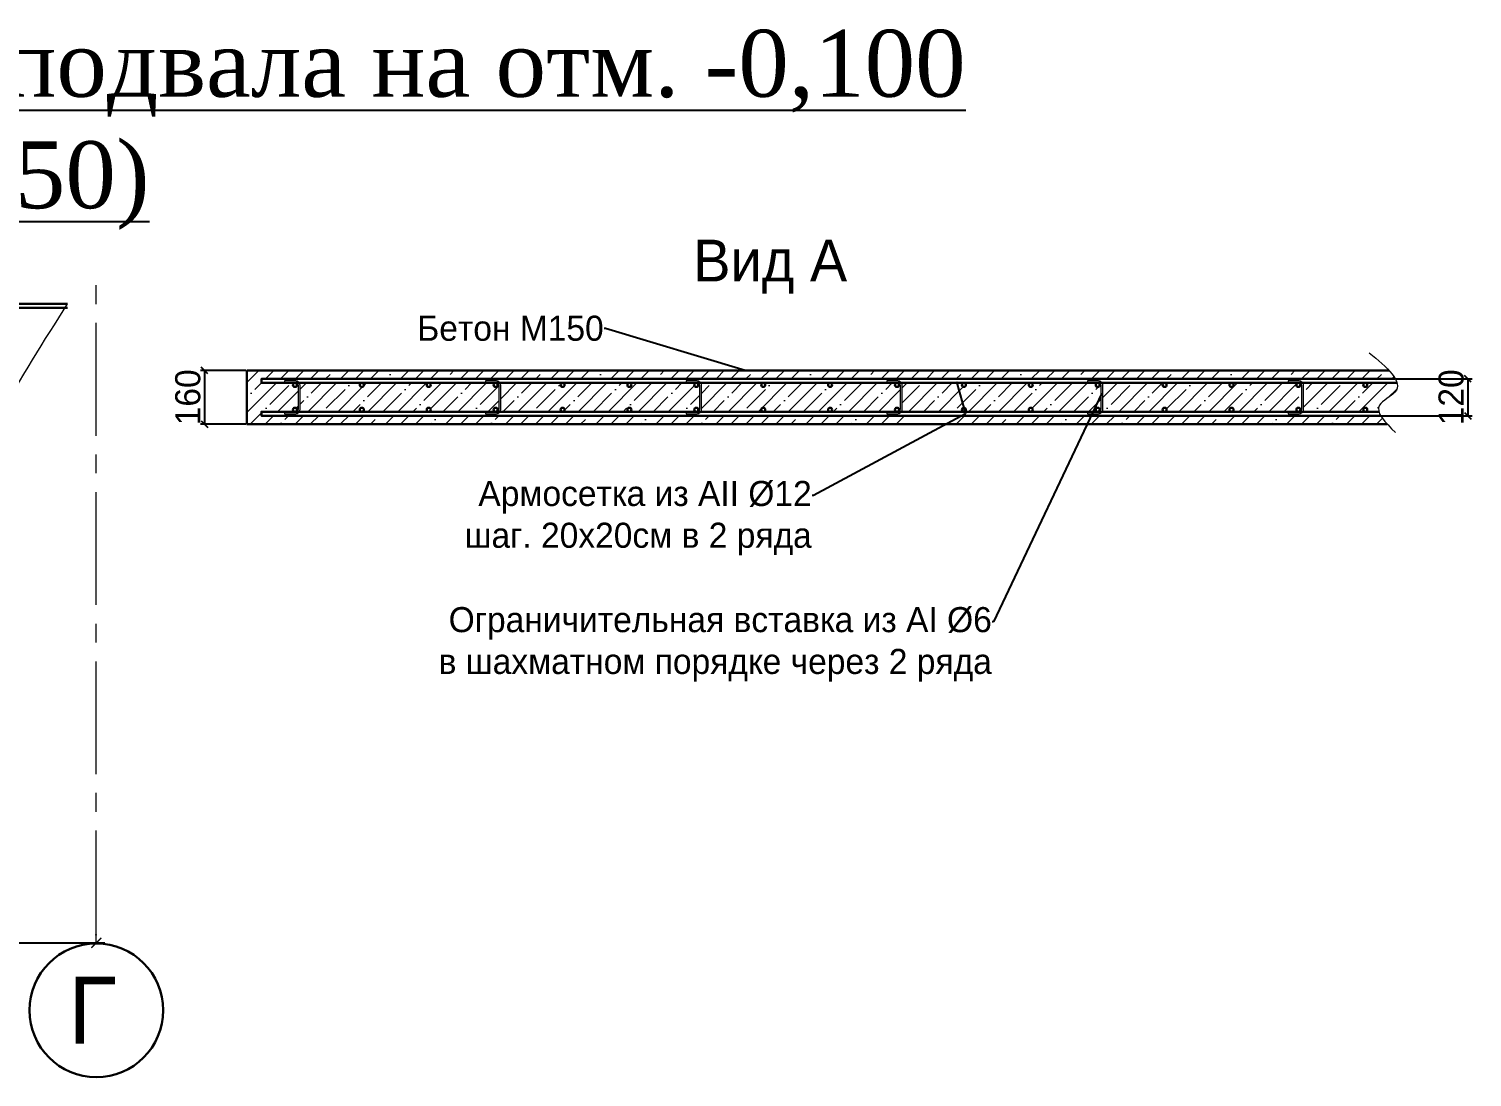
# Model space of a CAD drawing. Header units: millimetres. Extents: x -34189 to 187811, y -74450 to -44144.
# Drawn here: x 22729 to 31359, y -61637 to -55365 of the extents above; entities that cross this region are included whole.
import ezdxf
from ezdxf import colors
from ezdxf.entities.mleader import LeaderData, LeaderLine
from ezdxf.enums import TextEntityAlignment as Align
from ezdxf.math import Vec2, Vec3

# ---------------------------------------------------------------- set-up
doc = ezdxf.new("R2010")
doc.units = ezdxf.units.MM
doc.linetypes.add('CENTER2', pattern=[1.125, 0.75, -0.125, 0.125, -0.125])
doc.layers.add('ahsap', color=222, linetype='Continuous', lineweight=13)
doc.layers.add('OLCU', color=7, linetype='Continuous', lineweight=13)
doc.layers.add('AKS', color=252, linetype='CENTER2')
doc.styles.add('TR', font='tsimplex.shx', dxfattribs={"width": 0.7})
doc.dimstyles.new('ISO-25', dxfattribs={"dimtxt": 100, "dimasz": 2.5, "dimexe": 1.25, "dimexo": 0.625, "dimtad": 1, "dimdec": 0, "dimtxsty": 'Standard', "dimcen": 2.5, "dimadec": 0, "dimazin": 0, "dimtfac": 1, "dimtdec": 0, "dimtmove": 0, "dimatfit": 3, "dimfxl": 0, "dimarcsym": 0})
doc.dimstyles.get("Standard").update_dxf_attribs({"dimtxt": 125, "dimasz": 60, "dimexe": 50, "dimexo": 50, "dimgap": 30, "dimtad": 1, "dimdec": 0, "dimzin": 0, "dimdsep": 46, "dimtxsty": 'TR', "dimblk": 'ARCHTICK', "dimcen": 90, "dimdle": 50, "dimclrt": 256, "dimadec": 0, "dimazin": 0, "dimtfac": 1, "dimtdec": 0, "dimtofl": 0, "dimtmove": 1, "dimatfit": 3, "dimldrblk": 'ARCHTICK', "dimfxl": 0, "dimtolj": 1, "dimtzin": 0, "dimarcsym": 0})
pattern_1 = [(45, (-2141.7, 41.14), (-89.80256, 89.80256), []), (45, (-2051.89, 41.14), (-89.80256, 89.80256), [158.75, -31.75, 0, -31.75])]

# ---------------------------------------------------------------- blocks, each defined once
blk = doc.blocks.new('_ArchTick')
at = {"color": 0, "linetype": 'ByBlock', "const_width": 0.15}
blk.add_lwpolyline([(-0.5, -0.5), (0.5, 0.5)], dxfattribs=at)
blk = doc.blocks.new('*D171')
at = {"layer": 'DEFPOINTS', "color": 0}
for p in [(14432.3, -60837.1), (23132.3, -60833.4), (23132.3, -60837.1)]:
    blk.add_point(p, dxfattribs=at)
at = {"layer": 'OLCU', "color": 0, "lineweight": -2}
for p, q in [((14382.3, -60833.4), (23182.3, -60833.4)), ((14432.3, -60787.1), (14432.3, -60783.4)), ((23132.3, -60787.1), (23132.3, -60783.4))]:
    blk.add_line(p, q, dxfattribs=at)
at = {"layer": 'OLCU', "color": 0, "lineweight": -2, "xscale": 60, "yscale": 60, "zscale": 60, "rotation": 180}
blk.add_blockref('_ArchTick', (14432.3, -60833.4), dxfattribs=at)
at = {"layer": 'OLCU', "color": 0, "lineweight": -2, "xscale": 60, "yscale": 60, "zscale": 60}
blk.add_blockref('_ArchTick', (23132.3, -60833.4), dxfattribs=at)
at = {"layer": 'OLCU', "insert": (18782.3, -60658.4), "char_height": 200, "attachment_point": 5}
blk.add_mtext('\\A1;4350', dxfattribs=at)
blk = doc.blocks.new('_Oblique')
at = {"color": 0, "linetype": 'ByBlock', "lineweight": -2}
blk.add_line((-0.5, -0.5), (0.5, 0.5), dxfattribs=at)
blk = doc.blocks.new('*D172')
at = {"layer": 'ahsap', "color": 0, "lineweight": -2}
for p, q in [((24027.3, -57409.9), (23755, -57409.9)), ((23780, -57409.9), (23780, -57729.9)), ((24027.3, -57729.9), (23755, -57729.9))]:
    blk.add_line(p, q, dxfattribs=at)
at = {"layer": 'DEFPOINTS', "color": 0}
for p in [(24032.3, -57409.9), (23780, -57729.9), (24032.3, -57729.9)]:
    blk.add_point(p, dxfattribs=at)
at = {"layer": 'ahsap', "color": 0, "lineweight": -2, "xscale": 40, "yscale": 40, "zscale": 40}
for p, rotation in [((23780, -57409.9), 90), ((23780, -57729.9), 270)]:
    blk.add_blockref('_Oblique', p, dxfattribs=dict(at, rotation=rotation))
at = {"layer": 'ahsap', "color": 0, "insert": (23680, -57569.9), "char_height": 150, "attachment_point": 5, "rotation": 90}
blk.add_mtext('160', dxfattribs=at)
blk = doc.blocks.new('*D173')
at = {"layer": 'ahsap', "color": 0, "lineweight": -2}
for p, q in [((30904.8, -57459.9), (31358.8, -57459.9)), ((31333.8, -57459.9), (31333.8, -57679.9)), ((30817, -57679.9), (31358.8, -57679.9))]:
    blk.add_line(p, q, dxfattribs=at)
at = {"layer": 'DEFPOINTS', "color": 0}
for p in [(30899.8, -57459.9), (30812, -57679.9), (31333.8, -57679.9)]:
    blk.add_point(p, dxfattribs=at)
at = {"layer": 'ahsap', "color": 0, "lineweight": -2, "xscale": 40, "yscale": 40, "zscale": 40}
for p, rotation in [((31333.8, -57459.9), 90), ((31333.8, -57679.9), 270)]:
    blk.add_blockref('_Oblique', p, dxfattribs=dict(at, rotation=rotation))
at = {"layer": 'ahsap', "color": 0, "insert": (31233.8, -57569.9), "char_height": 150, "attachment_point": 5, "rotation": 90}
blk.add_mtext('120', dxfattribs=at)

msp = doc.modelspace()

# ---------------------------------------------------------------- hatches: boundary and pattern name
at = {"layer": 'ahsap'}
h = msp.add_hatch(dxfattribs=at)
h.set_pattern_fill('ANSI35', color=0, scale=20)
h.set_pattern_definition(pattern_1)
edge = h.paths.add_edge_path()
edge.add_arc((24319.9, -57643.9), 12, 180, 270, ccw=False)
edge.add_arc((24319.9, -57643.9), 12, 0, 180, ccw=False)
edge.add_arc((24319.9, -57643.9), 12, -90, 0, ccw=False)
edge.add_line((24319.9, -57655.9), (24324.5, -57655.9))
edge.add_arc((24324.5, -57641.9), 14, 270, 360)
edge.add_line((24338.5, -57641.9), (24338.5, -57497.9))
edge.add_arc((24324.5, -57497.9), 14, 0, 90)
edge.add_line((24324.5, -57483.9), (24319.9, -57483.9))
edge.add_arc((24319.9, -57495.9), 12, 0, 90, ccw=False)
edge.add_arc((24319.9, -57495.9), 12, -180, 0, ccw=False)
edge.add_arc((24319.9, -57495.9), 12, 90, 180, ccw=False)
edge.add_line((24319.9, -57483.9), (24258.5, -57483.9))
edge.add_line((24258.5, -57483.9), (24119.9, -57483.9))
edge.add_line((24119.9, -57483.9), (24119.9, -57459.9))
edge.add_line((24119.9, -57459.9), (30899.8, -57459.9))
edge.add_spline(control_points=[(30899.8, -57459.9), (30890.9, -57443.8), (30877.8, -57427.1), (30861.7, -57409.9)], knot_values=[116.80164, 116.80164, 116.80164, 116.80164, 175.438956, 175.438956, 175.438956, 175.438956], degree=3, periodic=0)
edge.add_line((30861.7, -57409.9), (24032.3, -57409.9))
edge.add_line((24032.3, -57409.9), (24032.3, -57729.9))
edge.add_line((24032.3, -57729.9), (27955.4, -57729.9))
edge.add_line((27955.4, -57729.9), (28018, -57679.9))
edge.add_line((28018, -57679.9), (24119.9, -57679.9))
edge.add_line((24119.9, -57679.9), (24119.9, -57655.9))
edge.add_line((24119.9, -57655.9), (24319.9, -57655.9))
h = msp.add_hatch(dxfattribs=at)
h.set_pattern_fill('ANSI35', color=0, scale=20)
h.set_pattern_definition(pattern_1)
h.paths.add_polyline_path([(25519.9, -57655.9, -0.414214), (25507.9, -57643.9, -1), (25531.9, -57643.9, -0.414214), (25519.9, -57655.9), (25524.5, -57655.9, 0.414214), (25538.5, -57641.9), (25538.5, -57497.9, 0.414214), (25524.5, -57483.9), (25519.9, -57483.9, -0.414214), (25531.9, -57495.9, -1), (25507.9, -57495.9, -0.414214), (25519.9, -57483.9), (25458.5, -57483.9), (25119.9, -57483.9, -0.414214), (25131.9, -57495.9, -1), (25107.9, -57495.9, -0.414214), (25119.9, -57483.9), (24719.9, -57483.9, -0.414214), (24731.9, -57495.9, -1), (24707.9, -57495.9, -0.414214), (24719.9, -57483.9), (24346.5, -57483.9, -0.143118), (24350.5, -57497.9), (24350.5, -57641.9, -0.143118), (24346.5, -57655.9), (24719.9, -57655.9, -0.414214), (24707.9, -57643.9, -1), (24731.9, -57643.9, -0.414214), (24719.9, -57655.9), (25119.9, -57655.9, -0.414214), (25107.9, -57643.9, -1), (25131.9, -57643.9, -0.414214), (25119.9, -57655.9)])
h.paths.add_polyline_path([(25546.5, -57483.9, -0.143118), (25550.5, -57497.9), (25550.5, -57641.9, -0.143118), (25546.5, -57655.9), (25919.9, -57655.9, -0.414214), (25907.9, -57643.9, -1), (25931.9, -57643.9, -0.414214), (25919.9, -57655.9), (26319.9, -57655.9, -0.414214), (26307.9, -57643.9, -1), (26331.9, -57643.9, -0.414214), (26319.9, -57655.9), (26719.9, -57655.9, -0.414214), (26707.9, -57643.9, -1), (26731.9, -57643.9, -0.414214), (26719.9, -57655.9), (26724.5, -57655.9, 0.414214), (26738.5, -57641.9), (26738.5, -57497.9, 0.414214), (26724.5, -57483.9), (26719.9, -57483.9, -0.414214), (26731.9, -57495.9, -1), (26707.9, -57495.9, -0.414214), (26719.9, -57483.9), (26658.5, -57483.9), (26319.9, -57483.9, -0.414214), (26331.9, -57495.9, -1), (26307.9, -57495.9, -0.414214), (26319.9, -57483.9), (25919.9, -57483.9, -0.414214), (25931.9, -57495.9, -1), (25907.9, -57495.9, -0.414214), (25919.9, -57483.9)])
h.paths.add_polyline_path([(26746.5, -57483.9, -0.143118), (26750.5, -57497.9), (26750.5, -57641.9, -0.143118), (26746.5, -57655.9), (27119.9, -57655.9, -0.414214), (27107.9, -57643.9, -1), (27131.9, -57643.9, -0.414214), (27119.9, -57655.9), (27519.9, -57655.9, -0.414214), (27507.9, -57643.9, -1), (27531.9, -57643.9, -0.414214), (27519.9, -57655.9), (27919.9, -57655.9, -0.414214), (27907.9, -57643.9, -1), (27931.9, -57643.9, -0.414214), (27919.9, -57655.9), (27924.5, -57655.9, 0.414214), (27938.5, -57641.9), (27938.5, -57497.9, 0.414214), (27924.5, -57483.9), (27919.9, -57483.9, -0.414214), (27931.9, -57495.9, -1), (27907.9, -57495.9, -0.414214), (27919.9, -57483.9), (27858.5, -57483.9), (27519.9, -57483.9, -0.414214), (27531.9, -57495.9, -1), (27507.9, -57495.9, -0.414214), (27519.9, -57483.9), (27119.9, -57483.9, -0.414214), (27131.9, -57495.9, -1), (27107.9, -57495.9, -0.414214), (27119.9, -57483.9)])
h.paths.add_polyline_path([(27946.5, -57483.9, -0.143118), (27950.5, -57497.9), (27950.5, -57641.9, -0.143118), (27946.5, -57655.9), (28048, -57655.9), (28263.2, -57483.9)])
h.paths.add_polyline_path([(28307.9, -57495.9, -0.414214), (28319.9, -57483.9), (28263.2, -57483.9), (28048, -57655.9), (28319.9, -57655.9, -0.414214), (28307.9, -57643.9, -1), (28331.9, -57643.9, -0.414214), (28319.9, -57655.9), (28719.9, -57655.9, -0.414214), (28707.9, -57643.9, -1), (28731.9, -57643.9, -0.414214), (28719.9, -57655.9), (29119.9, -57655.9, -0.414214), (29107.9, -57643.9, -1), (29131.9, -57643.9, -0.414214), (29119.9, -57655.9), (29124.5, -57655.9, 0.414214), (29138.5, -57641.9), (29138.5, -57497.9, 0.414214), (29124.5, -57483.9), (29119.9, -57483.9, -0.414214), (29131.9, -57495.9, -1), (29107.9, -57495.9, -0.414214), (29119.9, -57483.9), (29058.5, -57483.9), (28719.9, -57483.9, -0.414214), (28731.9, -57495.9, -1), (28707.9, -57495.9, -0.414214), (28719.9, -57483.9), (28319.9, -57483.9, -0.414214), (28331.9, -57495.9, -1)])
h.paths.add_polyline_path([(29146.5, -57483.9, -0.143118), (29150.5, -57497.9), (29150.5, -57641.9, -0.143118), (29146.5, -57655.9), (29519.9, -57655.9, -0.414214), (29507.9, -57643.9, -1), (29531.9, -57643.9, -0.414214), (29519.9, -57655.9), (29919.9, -57655.9, -0.414214), (29907.9, -57643.9, -1), (29931.9, -57643.9, -0.414214), (29919.9, -57655.9), (30319.9, -57655.9, -0.414214), (30307.9, -57643.9, -1), (30331.9, -57643.9, -0.414214), (30319.9, -57655.9), (30324.5, -57655.9, 0.414214), (30338.5, -57641.9), (30338.5, -57497.9, 0.414214), (30324.5, -57483.9), (30319.9, -57483.9, -0.414214), (30331.9, -57495.9, -1), (30307.9, -57495.9, -0.414214), (30319.9, -57483.9), (30258.5, -57483.9), (29919.9, -57483.9, -0.414214), (29931.9, -57495.9, -1), (29907.9, -57495.9, -0.414214), (29919.9, -57483.9), (29519.9, -57483.9, -0.414214), (29531.9, -57495.9, -1), (29507.9, -57495.9, -0.414214), (29519.9, -57483.9)])
edge = h.paths.add_edge_path()
edge.add_arc((30324.5, -57497.9), 26, 0, 32.57897, ccw=False)
edge.add_line((30350.5, -57497.9), (30350.5, -57641.9))
edge.add_arc((30324.5, -57641.9), 26, -32.57897, 0, ccw=False)
edge.add_line((30346.5, -57655.9), (30719.9, -57655.9))
edge.add_arc((30719.9, -57643.9), 12, 180, 270, ccw=False)
edge.add_arc((30719.9, -57643.9), 12, 0, 180, ccw=False)
edge.add_arc((30719.9, -57643.9), 12, -90, 0, ccw=False)
edge.add_line((30719.9, -57655.9), (30801.4, -57655.9))
edge.add_spline(control_points=[(30801.4, -57655.9), (30797.4, -57641.7), (30799.9, -57597.6), (30907.2, -57551.8), (30915.2, -57503.8), (30909.8, -57483.9)], knot_values=[205.261987, 205.261987, 205.261987, 205.261987, 257.008278, 376.804293, 452.9792, 452.9792, 452.9792, 452.9792], degree=3, periodic=0)
edge.add_line((30909.8, -57483.9), (30719.9, -57483.9))
edge.add_arc((30719.9, -57495.9), 12, 0, 90, ccw=False)
edge.add_arc((30719.9, -57495.9), 12, -180, 0, ccw=False)
edge.add_arc((30719.9, -57495.9), 12, 90, 180, ccw=False)
edge.add_line((30719.9, -57483.9), (30346.5, -57483.9))
edge = h.paths.add_edge_path()
edge.add_spline(control_points=[(30850.6, -57729.9), (30834.9, -57712.7), (30821.3, -57695.9), (30812, -57679.9)], knot_values=[481.407149, 481.407149, 481.407149, 481.407149, 536.93149, 536.93149, 536.93149, 536.93149], degree=3, periodic=0)
edge.add_line((30812, -57679.9), (28310.4, -57679.9))
edge.add_line((28310.4, -57679.9), (28217.2, -57729.9))
edge.add_line((28217.2, -57729.9), (30850.6, -57729.9))

# ---------------------------------------------------------------- linework, layer by layer
at = {"lineweight": 30}
msp.add_circle((23132.3, -61237.1), 400, dxfattribs=at)
at = {"layer": 'ahsap', "color": 0, "lineweight": 30}
for points in [[(22959.4, -57010.6), (14459.4, -57010.6), (14459.4, -57034.6), (22959.4, -57034.6)], [(30861.7, -57409.9), (24032.3, -57409.9), (24032.3, -57729.9), (30850.6, -57729.9)], [(30899.8, -57459.9), (24119.9, -57459.9), (24119.9, -57483.9), (30909.8, -57483.9)], [(30812, -57679.9), (24119.9, -57679.9), (24119.9, -57655.9), (30801.4, -57655.9)]]:
    msp.add_lwpolyline(points, dxfattribs=at)
at = {"layer": 'ahsap', "color": 0}
for points in [[(24258.5, -57483.9), (24324.5, -57483.9, -0.414214), (24338.5, -57497.9), (24338.5, -57641.9, -0.414214), (24324.5, -57655.9), (24258.5, -57655.9), (24258.5, -57667.9), (24324.5, -57667.9, 0.414214), (24350.5, -57641.9), (24350.5, -57497.9, 0.414214), (24324.5, -57471.9), (24264.5, -57471.9), (24258.5, -57471.9), (24258.5, -57483.9)], [(25458.5, -57483.9), (25524.5, -57483.9, -0.414214), (25538.5, -57497.9), (25538.5, -57641.9, -0.414214), (25524.5, -57655.9), (25458.5, -57655.9), (25458.5, -57667.9), (25524.5, -57667.9, 0.414214), (25550.5, -57641.9), (25550.5, -57497.9, 0.414214), (25524.5, -57471.9), (25464.5, -57471.9), (25458.5, -57471.9), (25458.5, -57483.9)], [(26658.5, -57483.9), (26724.5, -57483.9, -0.414214), (26738.5, -57497.9), (26738.5, -57641.9, -0.414214), (26724.5, -57655.9), (26658.5, -57655.9), (26658.5, -57667.9), (26724.5, -57667.9, 0.414214), (26750.5, -57641.9), (26750.5, -57497.9, 0.414214), (26724.5, -57471.9), (26664.5, -57471.9), (26658.5, -57471.9), (26658.5, -57483.9)], [(27858.5, -57483.9), (27924.5, -57483.9, -0.414214), (27938.5, -57497.9), (27938.5, -57641.9, -0.414214), (27924.5, -57655.9), (27858.5, -57655.9), (27858.5, -57667.9), (27924.5, -57667.9, 0.414214), (27950.5, -57641.9), (27950.5, -57497.9, 0.414214), (27924.5, -57471.9), (27864.5, -57471.9), (27858.5, -57471.9), (27858.5, -57483.9)], [(29058.5, -57483.9), (29124.5, -57483.9, -0.414214), (29138.5, -57497.9), (29138.5, -57641.9, -0.414214), (29124.5, -57655.9), (29058.5, -57655.9), (29058.5, -57667.9), (29124.5, -57667.9, 0.414214), (29150.5, -57641.9), (29150.5, -57497.9, 0.414214), (29124.5, -57471.9), (29064.5, -57471.9), (29058.5, -57471.9), (29058.5, -57483.9)], [(30258.5, -57483.9), (30324.5, -57483.9, -0.414214), (30338.5, -57497.9), (30338.5, -57641.9, -0.414214), (30324.5, -57655.9), (30258.5, -57655.9), (30258.5, -57667.9), (30324.5, -57667.9, 0.414214), (30350.5, -57641.9), (30350.5, -57497.9, 0.414214), (30324.5, -57471.9), (30264.5, -57471.9), (30258.5, -57471.9), (30258.5, -57483.9)]]:
    msp.add_lwpolyline(points, format="xyb", dxfattribs=at)
at = {"layer": 'ahsap', "color": 0, "lineweight": 30}
for centre in [(24319.9, -57495.9), (24719.9, -57495.9), (25119.9, -57495.9), (25519.9, -57495.9), (25919.9, -57495.9), (26319.9, -57495.9), (26719.9, -57495.9), (27119.9, -57495.9), (27519.9, -57495.9), (27919.9, -57495.9), (28319.9, -57495.9), (28719.9, -57495.9), (29119.9, -57495.9), (29519.9, -57495.9), (29919.9, -57495.9), (30319.9, -57495.9), (30719.9, -57495.9), (24319.9, -57643.9), (24719.9, -57643.9), (25119.9, -57643.9), (25519.9, -57643.9), (25919.9, -57643.9), (26319.9, -57643.9), (26719.9, -57643.9), (27119.9, -57643.9), (27519.9, -57643.9), (27919.9, -57643.9), (28319.9, -57643.9), (28719.9, -57643.9), (29119.9, -57643.9), (29519.9, -57643.9), (29919.9, -57643.9), (30319.9, -57643.9), (30719.9, -57643.9)]:
    msp.add_circle(centre, 12, dxfattribs=at)
at = {"layer": 'ahsap', "color": 0}
for points in [[(14659.4, -60541.3), (16068.5, -60410.1), (17663.2, -60392.6), (19671.4, -59642.4), (20982.2, -58869.8), (21649.1, -58784.7), (22544.7, -57701.2), (22959.4, -57010.6)], [(30743.4, -57303.8), (30897.3, -57539.4), (30805.5, -57616.2), (30899.8, -57779.9)]]:
    msp.add_spline(points, degree=3, dxfattribs=at)
at = {"layer": 'AKS', "lineweight": 5, "ltscale": 900}
msp.add_line((23132.3, -60837.1), (23132.3, -56820.2), dxfattribs=at)

# ---------------------------------------------------------------- texts
at = {"insert": (16462, -55371.8), "char_height": 400, "width": 11798.496, "attachment_point": 1}
msp.add_mtext('{\\fTimes New Roman|b0|i0|c204|p18;\\W1.6175;\\L \\W1;Фрагмент перекрытия подвала на отм. -0,100\\P\\W8.4908;    \\W1;(м1:50)}', dxfattribs=at)
at = {"insert": (22964.6, -61037.1), "char_height": 400, "attachment_point": 1}
msp.add_mtext_dynamic_manual_height_columns('Г', width=211.974, gutter_width=12.5, heights=[0], dxfattribs=at)
at = {"layer": 'AKS', "color": 1}
msp.add_text('Вид А', height=250, dxfattribs=at).set_placement((27161.8, -56788.1), align=Align.MIDDLE)

# ---------------------------------------------------------------- dimensions: what is measured, and where the dimension line sits
at = {"layer": 'ahsap', "color": 0}
for base, p1, p2, text, picture, middle in [((23780, -57729.9), (24032.3, -57409.9), (24032.3, -57729.9), '160', '*D172', (23780, -57569.9)), ((31333.8, -57679.9), (30899.8, -57459.9), (30812, -57679.9), '120', '*D173', (31333.8, -57569.9))]:
    dim = msp.add_linear_dim(base=base, p1=p1, p2=p2, angle=90, text=text, dimstyle='ISO-25', override={"dimtxt": 150, "dimasz": 40, "dimexe": 25, "dimexo": 5, "dimgap": 25, "dimblk1": 'Oblique', "dimblk2": 'Oblique', "dimsah": 1, "dimfxl": 25}, dxfattribs=at)
    dim.commit()
    dim.dimension.update_dxf_attribs({"geometry": picture, "text_midpoint": middle, "dimtype": 160})
at = {"layer": 'OLCU'}
dim = msp.add_linear_dim(base=(23132.3, -60833.4), p1=(14432.3, -60837.1), p2=(23132.3, -60837.1), text='4350', dimstyle='Standard', override={"dimtxt": 200, "dimgap": 75, "dimtxsty": 'Standard', "dimtofl": 1, "dimtmove": 0}, dxfattribs=at)
dim.commit()
dim.dimension.update_dxf_attribs({"geometry": '*D171', "text_midpoint": (18782.3, -60658.4)})

# ---------------------------------------------------------------- leaders
at = {"layer": 'ahsap', "color": 0}
ml = msp.add_multileader_mtext('Standard', dxfattribs=at)
ml.set_content(' Бетон М150')
ml.set_leader_properties()
ml.build(insert=Vec2(0, 0))
ctx = ml.context
ctx.base_point, ctx.char_height, ctx.plane_origin = Vec3(24639.2, -57157.7), 150, Vec3(26572.8, -57491.5)
ctx.text_align_type = 2
notes = []
notes.append((ctx, [(0, (1, 1, 0), (26176.2, -57157.7), (-1, 0), 8, [(0, [(27015.9, -57409.9)], 0, [])])]))
ctx.mtext.insert, ctx.mtext.alignment, ctx.mtext.flow_direction = Vec3(26166.2, -57081.5), 3, 5
ml = msp.add_multileader_mtext('Standard', dxfattribs=at)
ml.set_content('Армосетка из АII %%C12\\Pшаг. 20х20см в 2 ряда')
ml.set_leader_properties()
ml.build(insert=Vec2(0, 0))
ctx = ml.context
ctx.base_point, ctx.char_height, ctx.plane_origin = Vec3(24483.1, -58157.6), 150, Vec3(28175.5, -57521.3)
ctx.text_align_type = 2
notes.append((ctx, [(0, (1, 1, 0), (27420.1, -58157.6), (-1, 0), 8, [(1, [(28275.5, -57474.1), (28330.4, -57669.2)], 0, [])])]))
ctx.mtext.insert, ctx.mtext.alignment, ctx.mtext.flow_direction = Vec3(27410.1, -58070.1), 3, 5
ml = msp.add_multileader_mtext('Standard', dxfattribs=at)
ml.set_content('Ограничительная вставка из АI %%C6\\Pв шахматном порядке через 2 ряда')
ml.set_leader_properties()
ml.build(insert=Vec2(0, 0))
ctx = ml.context
ctx.base_point, ctx.char_height, ctx.plane_origin = Vec3(23759.8, -58912.4), 150, Vec3(29252.1, -58276.1)
ctx.text_align_type = 2
notes.append((ctx, [(0, (1, 1, 0), (28496.8, -58912.4), (-1, 0), 8, [(0, [(29146, -57541.5)], 0, [])])]))
ctx.mtext.insert, ctx.mtext.alignment, ctx.mtext.flow_direction = Vec3(28486.8, -58824.9), 3, 5
for ctx, leaders in notes:
    for number, flags, end, landing, length, lines in leaders:
        leader = LeaderData()
        leader.index, (leader.has_last_leader_line, leader.has_dogleg_vector, leader.attachment_direction) = number, flags
        leader.last_leader_point, leader.dogleg_vector, leader.dogleg_length = Vec3(end), Vec3(landing), length
        for number, points, colour, breaks in lines:
            line = LeaderLine()
            line.index, line.vertices, line.color, line.breaks = number, Vec3.list(points), colors.encode_raw_color(colour), breaks
            leader.lines.append(line)
        ctx.leaders.append(leader)

doc.saveas('drawing.dxf')
